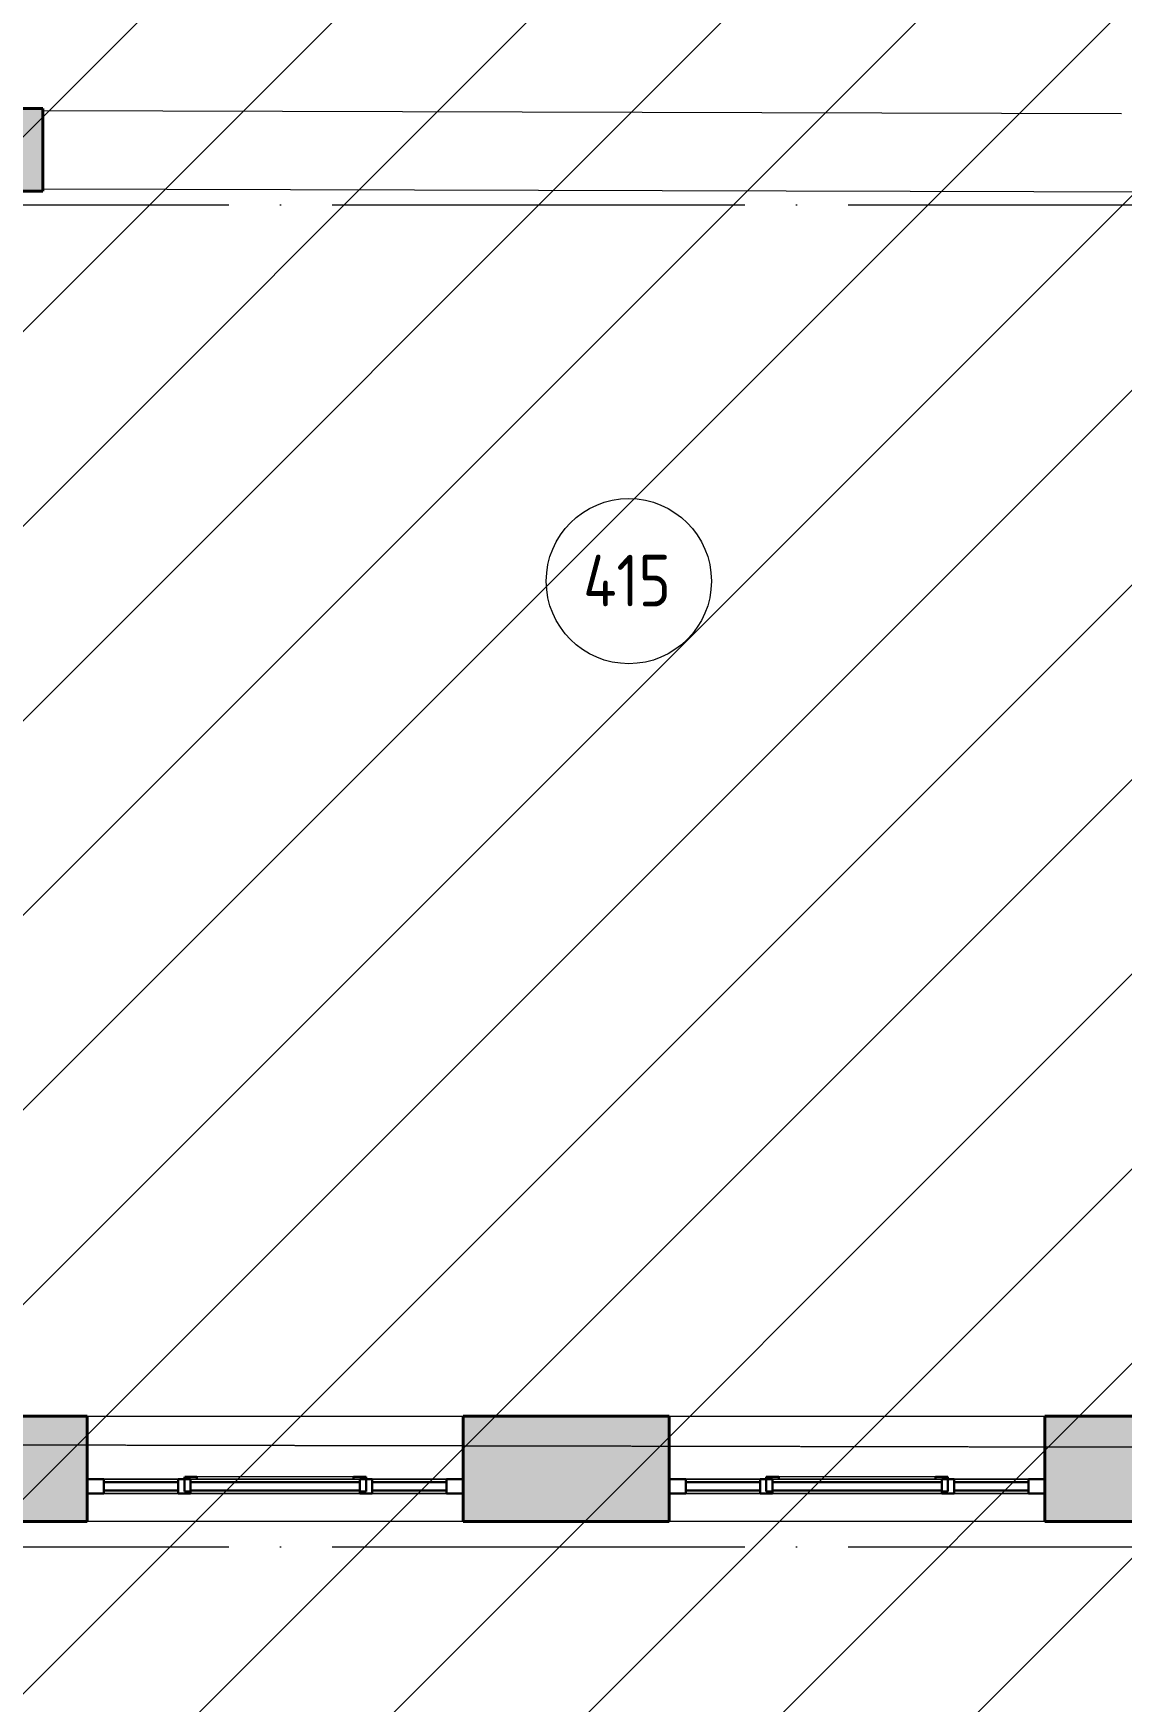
# Model space of a CAD drawing. Header units: millimetres. Extents: x 3050 to 430575, y -569542 to 36130.
# Drawn here: x 301888 to 307160, y -429266 to -421184 of the extents above; entities that cross this region are included whole.
import ezdxf

# ---------------------------------------------------------------- set-up
doc = ezdxf.new("R2010")
doc.units = ezdxf.units.MM
doc.linetypes.add('ADSK_Линия сетки', pattern=[25, 20, -2.5, 0, -2.5])
doc.linetypes.add('ADSK_Сверху', pattern=[4.5, 3, -1.5])
for name, color, linetype, lineweight in [('_ Окна', 7, 'Continuous', 30), ('Витраж', 7, 'Continuous', 18), ('Марки помещений', 7, 'Continuous', 20), ('Несущие колонны', 7, 'Continuous', 18), ('Окна', 7, 'Continuous', 18), ('Оси', 7, 'Continuous', 9), ('Панели витража', 7, 'Continuous', 18), ('Перекрытие', 7, 'Continuous', 18), ('Стены наружные', 7, 'Continuous', 18)]:
    doc.layers.add(name, color=color, linetype=linetype, lineweight=lineweight)
doc.layers.add('Линии', color=7, linetype='Continuous', lineweight=9, true_color=0x00a600)
doc.styles.add('GOST Common_2', font='GOST_Common.ttf', dxfattribs={"width": 0.9, "height": 250})

# ---------------------------------------------------------------- blocks, each defined once
blk = doc.blocks.new('Прямоугольный импост - 70х20_60мм-1225109-04 План 4-го этажа маркировочный')
at = {"layer": 'Витраж', "color": 253, "linetype": 'ADSK_Сверху', "true_color": 0xaaaaaa}
for p, q in [((39704.5, 2434.5), (39704.5, 2364.5)), ((39784.5, 2434.5), (39704.5, 2434.5)), ((40174.5, 2434.5), (40144.5, 2434.5)), ((39784.5, 2364.5), (39704.5, 2364.5)), ((40174.5, 2364.5), (40144.5, 2364.5))]:
    blk.add_line(p, q, dxfattribs=at)
blk = doc.blocks.new('Прямоугольный импост - 70х20_60мм-1424711-04 План 4-го этажа маркировочный')
at = {"layer": 'Витраж', "color": 253, "linetype": 'ADSK_Сверху', "true_color": 0xaaaaaa}
for p, q in [((-80, 35), (0, 35)), ((0, 35), (0, -35)), ((0, -35), (-80, -35))]:
    blk.add_line(p, q, dxfattribs=at)
blk = doc.blocks.new('Прямоугольный импост - 70х20_60мм-1424712-04 План 4-го этажа маркировочный')
at = {"layer": 'Витраж', "color": 253, "linetype": 'ADSK_Сверху', "true_color": 0xaaaaaa}
for p, q in [((0, 35), (-80, 35)), ((0, -35), (0, 35)), ((-80, -35), (0, -35))]:
    blk.add_line(p, q, dxfattribs=at)
blk = doc.blocks.new('Прямоугольный импост - 70х20_60мм-1225111-04 План 4-го этажа маркировочный')
at = {"layer": 'Витраж', "color": 253, "linetype": 'ADSK_Сверху', "true_color": 0xaaaaaa}
for p, q in [((40204.5, 2434.5), (40174.5, 2434.5)), ((41054.5, 2434.5), (41024.5, 2434.5)), ((40204.5, 2364.5), (40174.5, 2364.5)), ((41054.5, 2364.5), (41024.5, 2364.5))]:
    blk.add_line(p, q, dxfattribs=at)
blk = doc.blocks.new('Витраж-тент со смещением вовне - 60мм 30 сдвиг-1466942-04 План 4-го этажа маркировочный')
at = {"layer": '_ Окна', "color": 253, "linetype": 'ADSK_Сверху', "true_color": 0xaaaaaa}
for p, q in [((-440, 25), (-440, -45)), ((-440, 25), (-410, 25)), ((-440, -45), (-440, 25)), ((440, 25), (410, 25)), ((440, -45), (440, 25)), ((440, -45), (440, 25)), ((-380, -45), (-440, -45)), ((-380, -35), (-380, -45)), ((380, -35), (380, -45)), ((380, -45), (440, -45))]:
    blk.add_line(p, q, dxfattribs=at)
at = {"layer": 'Окна', "color": 253, "linetype": 'ADSK_Сверху', "true_color": 0xaaaaaa}
blk.add_line((-380, -45), (380, -45), dxfattribs=at)
blk = doc.blocks.new('Витраж-тент со смещением вовне - 60мм 30 сдвиг-1466970-04 План 4-го этажа маркировочный')
at = {"layer": '_ Окна', "color": 253, "linetype": 'ADSK_Сверху', "true_color": 0xaaaaaa}
for p, q in [((-440, -35), (-440, -45)), ((-440, -45), (-440, -35)), ((-380, -45), (-440, -45)), ((-380, -35), (-380, -45)), ((380, -35), (380, -45)), ((380, -45), (440, -45)), ((440, -45), (440, -35)), ((440, -45), (440, -35))]:
    blk.add_line(p, q, dxfattribs=at)
at = {"layer": 'Окна', "color": 253, "linetype": 'ADSK_Сверху', "true_color": 0xaaaaaa}
blk.add_line((-380, -45), (380, -45), dxfattribs=at)
blk = doc.blocks.new('Прямоугольный импост - 70х20_60мм-1225113-04 План 4-го этажа маркировочный')
at = {"layer": 'Витраж', "color": 253, "linetype": 'ADSK_Сверху', "true_color": 0xaaaaaa}
for p, q in [((41084.5, 2434.5), (41054.5, 2434.5)), ((41524.5, 2434.5), (41444.5, 2434.5)), ((41524.5, 2364.5), (41524.5, 2434.5)), ((41084.5, 2364.5), (41054.5, 2364.5)), ((41524.5, 2364.5), (41444.5, 2364.5))]:
    blk.add_line(p, q, dxfattribs=at)
blk = doc.blocks.new('Прямоугольный импост - 70х60мм-1424709-04 План 4-го этажа маркировочный')
at = {"layer": 'Витраж', "color": 253, "linetype": 'ADSK_Сверху', "true_color": 0xaaaaaa}
for p, q in [((-30, 35), (30, 35)), ((30, -35), (-30, -35))]:
    blk.add_line(p, q, dxfattribs=at)
blk = doc.blocks.new('Прямоугольный импост - 70х60мм-1225009-04 План 4-го этажа маркировочный')
at = {"layer": 'Витраж', "color": 253, "linetype": 'ADSK_Сверху', "true_color": 0xaaaaaa}
for p, q in [((41084.5, 2434.5), (41084.5, 2364.5)), ((41444.5, 2434.5), (41084.5, 2434.5)), ((41444.5, 2364.5), (41444.5, 2434.5)), ((41444.5, 2364.5), (41084.5, 2364.5))]:
    blk.add_line(p, q, dxfattribs=at)
blk = doc.blocks.new('Прямоугольный импост - 70х60мм-1242018-04 План 4-го этажа маркировочный')
at = {"layer": 'Витраж', "color": 253, "linetype": 'ADSK_Сверху', "true_color": 0xaaaaaa}
for p, q in [((40204.5, 2434.5), (40204.5, 2364.5)), ((41024.5, 2434.5), (40204.5, 2434.5)), ((41024.5, 2364.5), (41024.5, 2434.5)), ((41024.5, 2364.5), (40204.5, 2364.5))]:
    blk.add_line(p, q, dxfattribs=at)
blk = doc.blocks.new('Системная панель - _AR_Стекло_40мм_привязка по центру-V44-04 План 4-го этажа маркировочный')
at = {"layer": 'Панели витража', "lineweight": 30}
for p, q in [((180, 20), (-180, 20)), ((-180, 20), (-180, -20)), ((180, -20), (180, 20)), ((-180, -20), (180, -20))]:
    blk.add_line(p, q, dxfattribs=at)
blk = doc.blocks.new('Прямоугольный импост - 70х40_60мм-1229682-04 План 4-го этажа маркировочный')
at = {"layer": 'Витраж'}
for p, q in [((41084.5, 2434.5), (41444.5, 2434.5)), ((41084.5, 2364.5), (41444.5, 2364.5))]:
    blk.add_line(p, q, dxfattribs=at)
blk = doc.blocks.new('Прямоугольный импост - 70х20_60мм-1236776-04 План 4-го этажа маркировочный')
at = {"layer": 'Витраж', "lineweight": 30}
for p, q in [((-80, 35), (0, 35)), ((-80, -35), (-80, 35)), ((0, 35), (0, -35)), ((0, -35), (-80, -35))]:
    blk.add_line(p, q, dxfattribs=at)
blk = doc.blocks.new('Прямоугольный импост - 70х20_60мм-1236778-04 План 4-го этажа маркировочный')
at = {"layer": 'Витраж', "lineweight": 30}
for p, q in [((0, 35), (-80, 35)), ((-80, 35), (-80, -35)), ((0, -35), (0, 35)), ((-80, -35), (0, -35))]:
    blk.add_line(p, q, dxfattribs=at)
blk = doc.blocks.new('Прямоугольный импост - 70х40_60мм-1229821-04 План 4-го этажа маркировочный')
at = {"layer": 'Витраж'}
for p, q in [((39784.5, 2434.5), (40144.5, 2434.5)), ((39784.5, 2364.5), (40144.5, 2364.5))]:
    blk.add_line(p, q, dxfattribs=at)
blk = doc.blocks.new('Системная панель - _AR_Стекло_40мм_привязка по центру-V45-04 План 4-го этажа маркировочный')
at = {"layer": 'Панели витража', "lineweight": 30}
for p, q in [((410, 20), (-410, 20)), ((-410, 20), (-410, -20)), ((410, -20), (410, 20)), ((-410, -20), (410, -20))]:
    blk.add_line(p, q, dxfattribs=at)
blk = doc.blocks.new('Прямоугольный импост - 70х40_60мм-1229822-04 План 4-го этажа маркировочный')
at = {"layer": 'Витраж'}
for p, q in [((40204.5, 2434.5), (41024.5, 2434.5)), ((40204.5, 2364.5), (41024.5, 2364.5))]:
    blk.add_line(p, q, dxfattribs=at)
blk = doc.blocks.new('Прямоугольный импост - 70х60мм-1236773-04 План 4-го этажа маркировочный')
at = {"layer": 'Витраж', "lineweight": 30}
for p, q in [((-30, 35), (30, 35)), ((-30, -35), (-30, 35)), ((30, 35), (30, -35)), ((30, -35), (-30, -35))]:
    blk.add_line(p, q, dxfattribs=at)
blk = doc.blocks.new('ADSK_КолоннаЖБ_Прямоугольная - 400x400 мм-1632063-04 План 4-го этажа маркировочный')
at = {"layer": 'Несущие колонны', "true_color": 0xc0c0c0}
blk.add_hatch(color=9, dxfattribs=at).paths.add_polyline_path([(200, -200), (200, 200), (-200, 200), (-200, -200), (160.6, -200)])
at = {"layer": 'Несущие колонны', "lineweight": 40}
for p, q in [((-200, -200), (-200, 200)), ((-200, 200), (200, 200)), ((200, 200), (-200, 200)), ((-200, 200), (-200, -200)), ((200, 200), (200, -200)), ((200, -200), (200, 200)), ((200, -200), (-200, -200)), ((-200, -200), (200, -200))]:
    blk.add_line(p, q, dxfattribs=at)
blk = doc.blocks.new('ADSK_Марка_Помещение_ОдноЗначение - Номер-247393-04 План 4-го этажа маркировочный')
at = {"layer": 'Марки помещений'}
blk.add_circle((0, 0), 4, dxfattribs=at)

msp = doc.modelspace()

# ---------------------------------------------------------------- hatches: boundary and pattern name
at = {"lineweight": 13, "true_color": 0x636466}
h = msp.add_hatch(dxfattribs=at)
h.set_pattern_fill('ANSI31', color=251, scale=210)
h.set_pattern_definition([(45, (-1812091.45, -109463.3), (-471.46345, 471.46345), [])])
h.paths.add_polyline_path([(336184.02, -379783.78), (293385.25, -379662.32), (293385.25, -437206.01), (336184.02, -437327.46)])
at = {"layer": 'Стены наружные', "true_color": 0xc0c0c0}
h = msp.add_hatch(color=9, dxfattribs=at)
h.paths.add_polyline_path([(307275.08, -428392.41), (307801.34, -428392.41), (307801.34, -427882.41), (306788.56, -427882.41), (306788.56, -428392.41), (306962.8, -428392.41)])
h.paths.add_polyline_path([(287815.04, -428392.41), (288069.84, -428392.41), (288069.84, -427882.41), (287692.6, -427882.41), (287692.6, -428392.41)])
h.paths.add_polyline_path([(289889.84, -428392.41), (290903.85, -428392.41), (290903.85, -427882.41), (289889.84, -427882.41), (289889.84, -428039.95)])
h.paths.add_polyline_path([(292723.85, -428392.41), (293727.11, -428392.41), (293727.11, -427882.41), (292723.85, -427882.41), (292723.85, -428039.95)])
h.paths.add_polyline_path([(321743.42, -428392.41), (321966.54, -428392.41), (321965.6, -427882.41), (320944.06, -427882.41), (320944.06, -428392.41), (321741.85, -428392.41)])
h.paths.add_polyline_path([(295547.11, -428392.41), (296537.32, -428392.41), (296537.32, -427882.41), (295547.11, -427882.41), (295547.11, -428039.95)])
h.paths.add_polyline_path([(298357.32, -428392.41), (299378.14, -428392.41), (299378.14, -427882.41), (298357.32, -427882.41), (298357.32, -428048.24)])
h.paths.add_polyline_path([(301198.14, -428392.41), (302149.42, -428392.41), (302149.42, -427882.41), (301198.14, -427882.41), (301198.14, -428086.41)])
h.paths.add_polyline_path([(303969.42, -428392.41), (304968.56, -428392.41), (304968.56, -427882.41), (303969.42, -427882.41), (303969.42, -428128.27)])
h.paths.add_polyline_path([(319124.06, -428392.41), (319124.06, -427882.41), (318107.24, -427882.41), (318107.24, -428392.41), (318789.37, -428392.41)])
h.paths.add_polyline_path([(309621.34, -428392.41), (310664.25, -428392.41), (310664.25, -427882.41), (309621.34, -427882.41), (309621.34, -428213.65)])
h.paths.add_polyline_path([(312484.25, -428392.41), (313474.22, -428392.41), (313474.22, -427882.41), (312484.25, -427882.41), (312484.25, -428256.89)])
h.paths.add_polyline_path([(316287.24, -428392.41), (316287.24, -427882.41), (315294.22, -427882.41), (315294.22, -428392.41), (315973.52, -428392.41)])

# ---------------------------------------------------------------- linework, layer by layer
at = {"layer": 'Линии', "color": 8, "lineweight": 18, "true_color": 0x808080}
for p, q in [((301933.67, -421558.67), (307159.86, -421572.48)), ((311609.14, -421964.24), (301933.67, -421938.67))]:
    msp.add_line(p, q, dxfattribs=at)
at = {"layer": 'Оси', "linetype": 'ADSK_Линия сетки', "ltscale": 100}
for p, q in [((268333.38, -422015.13), (336561.32, -422015.13)), ((268333.38, -428515.13), (336561.32, -428515.13))]:
    msp.add_line(p, q, dxfattribs=at)
at = {"layer": 'Перекрытие', "color": 9, "linetype": 'ADSK_Сверху', "true_color": 0xaad4d4}
msp.add_line((318978.8, -428057), (292868.15, -428005.36), dxfattribs=at)
at = {"layer": 'Стены наружные', "lineweight": 40}
for p, q in [((302149.42, -427882.41), (301198.14, -427882.41)), ((302149.42, -428392.41), (302149.42, -427882.41)), ((304968.56, -427882.41), (303969.42, -427882.41)), ((303969.42, -427882.41), (303969.42, -428392.41)), ((304968.56, -428392.41), (304968.56, -427882.41)), ((307801.34, -427882.41), (306788.56, -427882.41)), ((306788.56, -427882.41), (306788.56, -428392.41)), ((301198.14, -428392.41), (302149.42, -428392.41)), ((303969.42, -428392.41), (304968.56, -428392.41)), ((306788.56, -428392.41), (307801.34, -428392.41))]:
    msp.add_line(p, q, dxfattribs=at)
at = {"layer": 'Стены наружные'}
for p, q in [((302149.42, -427882.41), (303969.42, -427882.41)), ((304968.56, -427882.41), (306788.56, -427882.41)), ((303969.42, -428392.41), (302149.42, -428392.41)), ((306788.56, -428392.41), (304968.56, -428392.41))]:
    msp.add_line(p, q, dxfattribs=at)

# ---------------------------------------------------------------- block references
at = {"layer": '_ Окна', "color": 253, "linetype": 'ADSK_Сверху', "true_color": 0xaaaaaa, "rotation": 180}
for name, p in [('Витраж-тент со смещением вовне - 60мм 30 сдвиг-1466942-04 План 4-го этажа маркировочный', (303059.42, -428222.41)), ('Витраж-тент со смещением вовне - 60мм 30 сдвиг-1466970-04 План 4-го этажа маркировочный', (303059.42, -428222.41)), ('Витраж-тент со смещением вовне - 60мм 30 сдвиг-1466942-04 План 4-го этажа маркировочный', (305878.56, -428222.41)), ('Витраж-тент со смещением вовне - 60мм 30 сдвиг-1466970-04 План 4-го этажа маркировочный', (305878.56, -428222.41))]:
    msp.add_blockref(name, p, dxfattribs=at)
at = {"layer": 'Витраж', "color": 253, "linetype": 'ADSK_Сверху', "true_color": 0xaaaaaa}
for name, p in [('Прямоугольный импост - 70х20_60мм-1225109-04 План 4-го этажа маркировочный', (262444.97, -430621.92)), ('Прямоугольный импост - 70х60мм-1225009-04 План 4-го этажа маркировочный', (261144.97, -430621.92)), ('Прямоугольный импост - 70х20_60мм-1225111-04 План 4-го этажа маркировочный', (262444.97, -430621.92)), ('Прямоугольный импост - 70х60мм-1242018-04 План 4-го этажа маркировочный', (262444.97, -430621.92)), ('Прямоугольный импост - 70х20_60мм-1225113-04 План 4-го этажа маркировочный', (262444.97, -430621.92)), ('Прямоугольный импост - 70х60мм-1225009-04 План 4-го этажа маркировочный', (262444.97, -430621.92)), ('Прямоугольный импост - 70х20_60мм-1424712-04 План 4-го этажа маркировочный', (303969.42, -428222.41)), ('Прямоугольный импост - 70х20_60мм-1225109-04 План 4-го этажа маркировочный', (265264.11, -430621.92)), ('Прямоугольный импост - 70х60мм-1225009-04 План 4-го этажа маркировочный', (263964.11, -430621.92)), ('Прямоугольный импост - 70х20_60мм-1225111-04 План 4-го этажа маркировочный', (265264.11, -430621.92)), ('Прямоугольный импост - 70х60мм-1242018-04 План 4-го этажа маркировочный', (265264.11, -430621.92)), ('Прямоугольный импост - 70х20_60мм-1225113-04 План 4-го этажа маркировочный', (265264.11, -430621.92)), ('Прямоугольный импост - 70х60мм-1225009-04 План 4-го этажа маркировочный', (265264.11, -430621.92)), ('Прямоугольный импост - 70х20_60мм-1424712-04 План 4-го этажа маркировочный', (306788.56, -428222.41))]:
    msp.add_blockref(name, p, dxfattribs=at)
at = {"layer": 'Витраж', "color": 253, "linetype": 'ADSK_Сверху', "true_color": 0xaaaaaa, "extrusion": (0, 0, -1)}
for name, p in [('Прямоугольный импост - 70х20_60мм-1424711-04 План 4-го этажа маркировочный', (-302149.42, -428222.41)), ('Прямоугольный импост - 70х60мм-1424709-04 План 4-го этажа маркировочный', (-302619.42, -428222.41)), ('Прямоугольный импост - 70х60мм-1424709-04 План 4-го этажа маркировочный', (-303499.42, -428222.41)), ('Прямоугольный импост - 70х20_60мм-1424711-04 План 4-го этажа маркировочный', (-304968.56, -428222.41)), ('Прямоугольный импост - 70х60мм-1424709-04 План 4-го этажа маркировочный', (-305438.56, -428222.41)), ('Прямоугольный импост - 70х60мм-1424709-04 План 4-го этажа маркировочный', (-306318.56, -428222.41))]:
    msp.add_blockref(name, p, dxfattribs=at)
at = {"layer": 'Витраж', "extrusion": (0, 0, -1)}
for name, p in [('Прямоугольный импост - 70х20_60мм-1236776-04 План 4-го этажа маркировочный', (-302149.42, -428222.41)), ('Прямоугольный импост - 70х60мм-1236773-04 План 4-го этажа маркировочный', (-302619.42, -428222.41)), ('Прямоугольный импост - 70х60мм-1236773-04 План 4-го этажа маркировочный', (-303499.42, -428222.41)), ('Прямоугольный импост - 70х20_60мм-1236776-04 План 4-го этажа маркировочный', (-304968.56, -428222.41)), ('Прямоугольный импост - 70х60мм-1236773-04 План 4-го этажа маркировочный', (-305438.56, -428222.41)), ('Прямоугольный импост - 70х60мм-1236773-04 План 4-го этажа маркировочный', (-306318.56, -428222.41))]:
    msp.add_blockref(name, p, dxfattribs=at)
at = {"layer": 'Витраж'}
for name, p in [('Прямоугольный импост - 70х40_60мм-1229821-04 План 4-го этажа маркировочный', (262444.97, -430621.92)), ('Прямоугольный импост - 70х40_60мм-1229822-04 План 4-го этажа маркировочный', (262444.97, -430621.92)), ('Прямоугольный импост - 70х40_60мм-1229682-04 План 4-го этажа маркировочный', (262444.97, -430621.92)), ('Прямоугольный импост - 70х20_60мм-1236778-04 План 4-го этажа маркировочный', (303969.42, -428222.41)), ('Прямоугольный импост - 70х40_60мм-1229821-04 План 4-го этажа маркировочный', (265264.11, -430621.92)), ('Прямоугольный импост - 70х40_60мм-1229822-04 План 4-го этажа маркировочный', (265264.11, -430621.92)), ('Прямоугольный импост - 70х40_60мм-1229682-04 План 4-го этажа маркировочный', (265264.11, -430621.92)), ('Прямоугольный импост - 70х20_60мм-1236778-04 План 4-го этажа маркировочный', (306788.56, -428222.41))]:
    msp.add_blockref(name, p, dxfattribs=at)
at = {"layer": 'Марки помещений', "xscale": 99.99999999999993, "yscale": 99.99999999999993, "zscale": 99.99999999999993}
msp.add_blockref('ADSK_Марка_Помещение_ОдноЗначение - Номер-247393-04 План 4-го этажа маркировочный', (304772.52, -423837.88), dxfattribs=at)
at = {"layer": 'Несущие колонны'}
msp.add_blockref('ADSK_КолоннаЖБ_Прямоугольная - 400x400 мм-1632063-04 План 4-го этажа маркировочный', (301733.67, -421748.14), dxfattribs=at)
at = {"layer": 'Панели витража', "rotation": 180}
for name, p in [('Системная панель - _AR_Стекло_40мм_привязка по центру-V44-04 План 4-го этажа маркировочный', (302409.42, -428222.41)), ('Системная панель - _AR_Стекло_40мм_привязка по центру-V45-04 План 4-го этажа маркировочный', (303059.42, -428222.41)), ('Системная панель - _AR_Стекло_40мм_привязка по центру-V44-04 План 4-го этажа маркировочный', (303709.42, -428222.41)), ('Системная панель - _AR_Стекло_40мм_привязка по центру-V44-04 План 4-го этажа маркировочный', (305228.56, -428222.41)), ('Системная панель - _AR_Стекло_40мм_привязка по центру-V45-04 План 4-го этажа маркировочный', (305878.56, -428222.41)), ('Системная панель - _AR_Стекло_40мм_привязка по центру-V44-04 План 4-го этажа маркировочный', (306528.56, -428222.41))]:
    msp.add_blockref(name, p, dxfattribs=at)

# ---------------------------------------------------------------- texts
at = {"layer": 'Марки помещений', "lineweight": 9, "insert": (304551.56, -423710.15), "char_height": 250, "width": 548.3542, "attachment_point": 1, "style": 'GOST Common_2'}
msp.add_mtext('415', dxfattribs=at)

doc.saveas('drawing.dxf')
